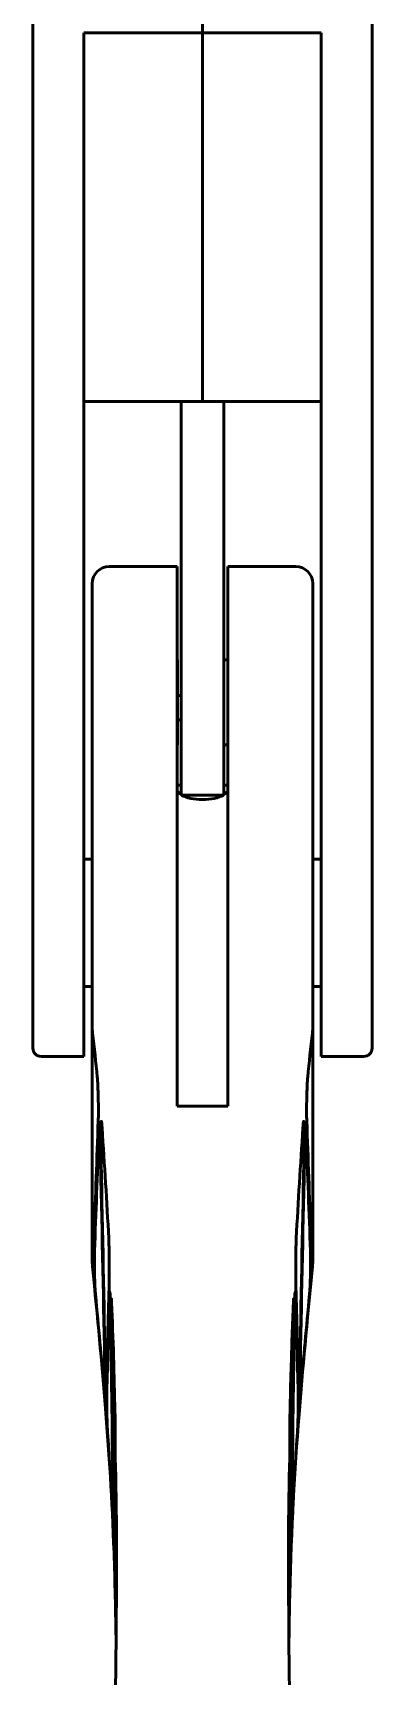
# Model space of a CAD drawing. Header units: millimetres. Extents: x 36 to 3196, y 27 to 5967.
# Drawn here: x 921.1 to 961.1, y 2099.7 to 2293.4 of the extents above; entities that cross this region are included whole.
import ezdxf

# ---------------------------------------------------------------- set-up
doc = ezdxf.new("R2010")
doc.units = ezdxf.units.MM
doc.layers.add('외형선(ISO)', color=7, linetype='Continuous', lineweight=50)

msp = doc.modelspace()

# ---------------------------------------------------------------- linework, layer by layer
at = {"layer": '외형선(ISO)'}
for p, q in [((941.1457, 2371.6931), (941.1457, 2293.4094)), ((941.1457, 2371.6931), (941.1457, 2293.4094)), ((927.1457, 2293.4094), (927.1457, 2180.6169)), ((941.1457, 2293.4094), (927.1457, 2293.4094)), ((941.1457, 2250.1587), (941.1457, 2293.4094)), ((941.1457, 2293.4094), (941.1457, 2250.1587)), ((955.1457, 2293.4094), (941.1457, 2293.4094)), ((955.1457, 2293.4094), (955.1457, 2180.6169)), ((927.1457, 2249.9418), (941.1457, 2249.9418)), ((938.6457, 2249.9418), (938.6457, 2224.455)), ((941.1457, 2249.9418), (941.1457, 2250.1587)), ((941.1457, 2249.9418), (941.1457, 2250.1587)), ((955.1457, 2249.9418), (941.1457, 2249.9418)), ((943.6457, 2249.9418), (943.6457, 2224.455)), ((938.1457, 2230.501), (930.1457, 2230.501)), ((938.1457, 2225.0189), (938.1457, 2230.501)), ((944.1457, 2225.0189), (944.1457, 2230.501)), ((952.1457, 2230.501), (944.1457, 2230.501)), ((928.1457, 2223.7042), (928.1457, 2228.501)), ((954.1457, 2223.7042), (954.1457, 2228.501)), ((928.1457, 2187.2246), (928.1457, 2223.7042)), ((938.1457, 2188.9006), (938.1457, 2225.0189)), ((938.6457, 2213.5793), (938.6457, 2224.455)), ((943.6457, 2213.5793), (943.6457, 2224.455)), ((944.1457, 2188.9006), (944.1457, 2225.0189)), ((954.1457, 2187.2246), (954.1457, 2223.7042)), ((938.1957, 2219.501), (938.1457, 2219.501)), ((938.1957, 2209.501), (938.1957, 2219.501)), ((943.6457, 2219.501), (944.1457, 2219.501)), ((938.1957, 2215.3049), (938.6457, 2215.3049)), ((938.1957, 2212.4278), (938.6457, 2212.4278)), ((938.6457, 2203.5698), (938.6457, 2213.5793)), ((943.6457, 2203.5698), (943.6457, 2213.5793)), ((938.1957, 2209.501), (938.1457, 2209.501)), ((943.6457, 2209.501), (944.1457, 2209.501)), ((938.1457, 2204.7183), (938.6457, 2204.7183)), ((943.6457, 2204.7183), (944.1457, 2204.7183)), ((943.6457, 2203.5698), (938.6457, 2203.5698)), ((928.1457, 2195.9986), (927.1457, 2195.9986)), ((954.1457, 2195.9986), (955.1457, 2195.9986)), ((938.1457, 2166.883), (938.1457, 2188.9006)), ((944.1457, 2166.883), (944.1457, 2188.9006)), ((921.1457, 2173.7486), (921.1457, 2181.1173)), ((961.1457, 2173.7486), (961.1457, 2181.1173)), ((928.1457, 2180.9986), (927.1457, 2180.9986)), ((927.1457, 2172.7486), (927.1457, 2180.6169)), ((928.1457, 2176.2486), (928.1457, 2179.4918)), ((954.1457, 2180.9986), (955.1457, 2180.9986)), ((954.1457, 2176.2486), (954.1457, 2179.4918)), ((955.1457, 2180.6169), (955.1457, 2172.7486)), ((928.1457, 2176.2486), (928.1457, 2154.4792)), ((954.1457, 2176.2486), (954.1457, 2154.4792)), ((922.1457, 2172.7486), (927.1457, 2172.7486)), ((960.1457, 2172.7486), (955.1457, 2172.7486)), ((938.1457, 2166.883), (944.1457, 2166.883)), ((938.1457, 2166.883), (938.1457, 2166.883)), ((928.1457, 2148.9796), (928.1457, 2154.4792)), ((954.1457, 2148.9796), (954.1457, 2154.4792))]:
    msp.add_line(p, q, dxfattribs=at)
for centre, radius, start, end in [((930.1457, 2228.501), 2, 90, 180), ((952.1457, 2228.501), 2, 0, 90), ((922.1457, 2173.7486), 1, 180, 270), ((960.1457, 2173.7486), 1, 270, 0)]:
    msp.add_arc(centre, radius, start, end, dxfattribs=at)
for centre, major_axis, ratio, start_param, end_param in [((941.1457, 2204.2901), (-3, 0), 0.42110452, 0, 0.58568554), ((941.1457, 2204.2901), (3, 0), 0.42110452, 3.74832862, 5.67644935), ((941.1457, 2204.2901), (3, 0), 0.42110452, 5.69749976, 6.28318531), ((963.2826, 2176.2486), (-35.1369, 0), 0.42110452, 0, 0.04747683), ((-1568.9977, 2125.5834), (2500, 0), 0.42110452, 0.04250033, 0.04747683), ((3451.2891, 2125.5834), (-2500, 0), 0.42110452, 6.23570848, 6.24068498), ((919.0088, 2176.2486), (35.1369, 0), 0.42110452, 6.23570848, 6.28318531), ((-1568.9977, 2288.1864), (0, 2968.7484), 0.84210573, 4.6664461, 4.67093486), ((929.0529, 2147.2639), (-0.1757, 20.0252), 0.03764918, 5.7329496, 5.77234814), ((953.2385, 2147.2639), (-0.1757, -20.0252), 0.03764918, 3.65242982, 3.69182836), ((3451.2891, 2288.1864), (0, 2968.7484), 0.84210573, 1.61225045, 1.61673921), ((-1568.9977, 2284.8623), (0, 2968.7484), 0.84210573, 4.66688474, 4.67142356), ((3451.2891, 2284.8623), (0, 2968.7484), 0.84210573, 1.61176175, 1.61630057), ((-1568.9977, 1988.0317), (0, 4453.0693), 0.56141053, 4.74585435, 4.75130912), ((-1568.9977, 1990.9744), (0, 4453.0693), 0.56141053, 4.74522001, 4.75072832), ((3451.2891, 1990.9744), (0, 4453.0693), 0.56141053, 1.53245699, 1.53796529), ((3451.2891, 1988.0317), (0, 4453.0693), 0.56141053, 1.53187619, 1.53733095), ((963.2826, 2154.4792), (0, 59.7262), 0.58829908, 1.57079633, 1.58326485), ((919.0088, 2154.4792), (0, 59.7262), 0.58829908, 4.69992045, 4.71238898), ((-1568.9977, 2208.3474), (-2500, 0), 0.95110388, 3.11076208, 3.1154488), ((-1568.9977, 2205.3866), (-2500, 0), 0.95110388, 3.11148106, 3.1160156), ((3451.2891, 2205.3866), (2500, 0), 0.95110388, 3.16716971, 3.17170425), ((3451.2891, 2208.3474), (2500, 0), 0.95110388, 3.16773651, 3.17242323), ((-1568.9977, 2047.9479), (0, 4010.3492), 0.62338711, 4.73093979, 4.73601205), ((3451.2891, 2047.9479), (0, 4010.3492), 0.62338711, 1.54717326, 1.55224552), ((-1568.9977, 2050.6312), (0, 4010.3492), 0.62338711, 4.72988357, 4.73481582), ((3451.2891, 2050.6312), (0, 4010.3492), 0.62338711, 1.54836948, 1.55330173), ((-1568.9977, 2142.4559), (2500, 0), 0.60769904, 6.26754342, 6.27204764), ((3451.2891, 2142.4559), (-2500, 0), 0.60769904, 0.01113767, 0.01564189), ((-1568.9977, 2139.9871), (2500, 0), 0.60769904, 6.26875937, 6.27306321), ((3451.2891, 2139.9871), (-2500, 0), 0.60769904, 0.0101221, 0.01442593), ((-1568.9977, 2094.6738), (0, 3370.193), 0.74179729, 4.7161254, 4.72075316), ((3451.2891, 2094.6738), (0, 3370.193), 0.74179729, 1.56243215, 1.56705997), ((-1568.9977, 2097.0082), (0, 3370.193), 0.74179729, 4.71566202, 4.71842471), ((3451.2891, 2097.0082), (0, 3370.193), 0.74179729, 1.5647606, 1.56752332)]:
    msp.add_ellipse(centre, major_axis=major_axis, ratio=ratio, start_param=start_param, end_param=end_param, dxfattribs=at)
for points, knots in [([(921.1457, 2181.1173), (921.1457, 2186.5976), (921.1457, 2191.981), (921.1457, 2197.2688), (921.1457, 2197.3083), (921.1457, 2197.3479), (921.1457, 2197.3874), (921.1457, 2202.6342), (921.1457, 2207.7868), (921.1457, 2212.8451), (921.1457, 2212.9214), (921.1457, 2212.9976), (921.1457, 2213.0738), (921.1457, 2218.0913), (921.1457, 2223.0159), (921.1457, 2227.8494), (921.1457, 2227.9596), (921.1457, 2228.0697), (921.1457, 2228.1797), (921.1457, 2230.521), (921.1457, 2232.841), (921.1457, 2235.1393), (921.1457, 2235.2654), (921.1457, 2235.3913), (921.1457, 2235.5172), (921.1457, 2237.7952), (921.1457, 2240.0521), (921.1457, 2242.2888), (921.1457, 2242.4301), (921.1457, 2242.5712), (921.1457, 2242.7123), (921.1457, 2243.75), (921.1457, 2244.7832), (921.1457, 2245.8106), (921.1457, 2245.959), (921.1457, 2246.1074), (921.1457, 2246.2556), (921.1457, 2247.2725), (921.1457, 2248.2836), (921.1457, 2249.2888), (921.1457, 2249.4438), (921.1457, 2249.5988), (921.1457, 2249.7536), (921.1457, 2251.8979), (921.1457, 2254.0153), (921.1457, 2256.106), (921.1457, 2256.2738), (921.1457, 2256.4413), (921.1457, 2256.6087), (921.1457, 2258.6784), (921.1457, 2260.7221), (921.1457, 2262.7404), (921.1457, 2262.92), (921.1457, 2263.0993), (921.1457, 2263.2784), (921.1457, 2265.276), (921.1457, 2267.2488), (921.1457, 2269.1976), (921.1457, 2269.3883), (921.1457, 2269.5787), (921.1457, 2269.7689), (921.1457, 2271.6973), (921.1457, 2273.6022), (921.1457, 2275.4851), (921.1457, 2275.6863), (921.1457, 2275.8873), (921.1457, 2276.088), (921.1457, 2277.9508), (921.1457, 2279.7921), (921.1457, 2281.6141), (921.1457, 2281.8255), (921.1457, 2282.0367), (921.1457, 2282.2475), (921.1457, 2284.05), (921.1457, 2285.8337), (921.1457, 2287.5988), (921.1457, 2287.8201), (921.1457, 2288.0411), (921.1457, 2288.2618), (921.1457, 2290.0076), (921.1457, 2291.7352), (921.1457, 2293.4438), (921.1457, 2293.6741), (921.1457, 2293.9041), (921.1457, 2294.1338), (921.1457, 2297.7417), (921.1457, 2301.2637), (921.1457, 2304.6932), (921.1457, 2304.9389), (921.1457, 2305.184), (921.1457, 2305.4287), (921.1457, 2307.0009), (921.1457, 2308.5534), (921.1457, 2310.0868), (921.1457, 2310.3387), (921.1457, 2310.5901), (921.1457, 2310.8409), (921.1457, 2312.3548), (921.1457, 2313.85), (921.1457, 2315.3289), (921.1457, 2315.5868), (921.1457, 2315.8443), (921.1457, 2316.1012), (921.1457, 2317.5617), (921.1457, 2319.0064), (921.1457, 2320.4382), (921.1457, 2320.7028), (921.1457, 2320.9668), (921.1457, 2321.2305), (921.1457, 2322.6449), (921.1457, 2324.047), (921.1457, 2325.4394), (921.1457, 2325.7112), (921.1457, 2325.9827), (921.1457, 2326.2538), (921.1457, 2327.0836), (921.1457, 2327.9098), (921.1457, 2328.7322), (921.1457, 2329.2737), (921.1457, 2329.8136), (921.1457, 2330.3515), (921.1457, 2330.6305), (921.1457, 2330.909), (921.1457, 2331.187), (921.1457, 2331.7166), (921.1457, 2332.2442), (921.1457, 2332.769), (921.1457, 2333.0503), (921.1457, 2333.3308), (921.1457, 2333.6104), (921.1457, 2334.126), (921.1457, 2334.6384), (921.1457, 2335.1471), (921.1457, 2335.4288), (921.1457, 2335.7094), (921.1457, 2335.9889), (921.1457, 2337.2661), (921.1457, 2338.5196), (921.1457, 2339.7541), (921.1457, 2340.0355), (921.1457, 2340.3159), (921.1457, 2340.5953), (921.1457, 2341.81), (921.1457, 2343.0066), (921.1457, 2344.1932), (921.1457, 2344.4771), (921.1457, 2344.7604), (921.1457, 2345.0431), (921.1457, 2346.2139), (921.1457, 2347.3756), (921.1457, 2348.5288), (921.1457, 2348.8181), (921.1457, 2349.1067), (921.1457, 2349.3949), (921.1457, 2350.5332), (921.1457, 2351.6632), (921.1457, 2352.7827), (921.1457, 2353.0765), (921.1457, 2353.3697), (921.1457, 2353.662), (921.1457, 2354.7654), (921.1457, 2355.8579), (921.1457, 2356.9376), (921.1457, 2357.2339), (921.1457, 2357.5292), (921.1457, 2357.8236), (921.1457, 2358.8859), (921.1457, 2359.9352), (921.1457, 2360.9699), (921.1457, 2361.2665), (921.1457, 2361.5618), (921.1457, 2361.8559), (921.1457, 2363.1761), (921.1457, 2364.471), (921.1457, 2365.7376), (921.1457, 2366.7032), (921.1457, 2367.6522), (921.1457, 2368.5829)], [0, 0, 0, 0, 0.018880527, 0.018880527, 0.018880527, 0.019021777, 0.019021777, 0.019021777, 0.037761055, 0.037761055, 0.037761055, 0.038043557, 0.038043557, 0.038043557, 0.056641582, 0.056641582, 0.056641582, 0.057065323, 0.057065323, 0.057065323, 0.066081846, 0.066081846, 0.066081846, 0.066576256, 0.066576256, 0.066576256, 0.075522109, 0.075522109, 0.075522109, 0.076086975, 0.076086975, 0.076086975, 0.080242241, 0.080242241, 0.080242241, 0.08084261, 0.08084261, 0.08084261, 0.084962373, 0.084962373, 0.084962373, 0.085597973, 0.085597973, 0.085597973, 0.094402637, 0.094402637, 0.094402637, 0.095108898, 0.095108898, 0.095108898, 0.1038429, 0.1038429, 0.1038429, 0.104619774, 0.104619774, 0.104619774, 0.113283164, 0.113283164, 0.113283164, 0.114130668, 0.114130668, 0.114130668, 0.122723428, 0.122723428, 0.122723428, 0.123641555, 0.123641555, 0.123641555, 0.132163691, 0.132163691, 0.132163691, 0.133152442, 0.133152442, 0.133152442, 0.141603955, 0.141603955, 0.141603955, 0.142663333, 0.142663333, 0.142663333, 0.151044219, 0.151044219, 0.151044219, 0.152174221, 0.152174221, 0.152174221, 0.169924746, 0.169924746, 0.169924746, 0.171195995, 0.171195995, 0.171195995, 0.17936501, 0.17936501, 0.17936501, 0.180706896, 0.180706896, 0.180706896, 0.188805273, 0.188805273, 0.188805273, 0.190217771, 0.190217771, 0.190217771, 0.198245537, 0.198245537, 0.198245537, 0.199728675, 0.199728675, 0.199728675, 0.207685801, 0.207685801, 0.207685801, 0.209239533, 0.209239533, 0.209239533, 0.213994937, 0.213994937, 0.213994937, 0.217126064, 0.217126064, 0.217126064, 0.218750471, 0.218750471, 0.218750471, 0.221846196, 0.221846196, 0.221846196, 0.223505945, 0.223505945, 0.223505945, 0.226566328, 0.226566328, 0.226566328, 0.228261117, 0.228261117, 0.228261117, 0.236006592, 0.236006592, 0.236006592, 0.237772259, 0.237772259, 0.237772259, 0.245446855, 0.245446855, 0.245446855, 0.247283097, 0.247283097, 0.247283097, 0.254887119, 0.254887119, 0.254887119, 0.256793996, 0.256793996, 0.256793996, 0.264327383, 0.264327383, 0.264327383, 0.266304876, 0.266304876, 0.266304876, 0.273767646, 0.273767646, 0.273767646, 0.275815764, 0.275815764, 0.275815764, 0.28320791, 0.28320791, 0.28320791, 0.285326711, 0.285326711, 0.285326711, 0.294838196, 0.294838196, 0.294838196, 0.302088437, 0.302088437, 0.302088437, 0.302088437]), ([(961.1457, 2368.5829), (961.1457, 2367.6522), (961.1457, 2366.7032), (961.1457, 2365.7376), (961.1457, 2364.471), (961.1457, 2363.1761), (961.1457, 2361.8559), (961.1457, 2361.5618), (961.1457, 2361.2665), (961.1457, 2360.9699), (961.1457, 2359.9352), (961.1457, 2358.8859), (961.1457, 2357.8236), (961.1457, 2357.5292), (961.1457, 2357.2339), (961.1457, 2356.9376), (961.1457, 2355.8579), (961.1457, 2354.7654), (961.1457, 2353.662), (961.1457, 2353.3697), (961.1457, 2353.0765), (961.1457, 2352.7827), (961.1457, 2351.6632), (961.1457, 2350.5332), (961.1457, 2349.3949), (961.1457, 2349.1067), (961.1457, 2348.8181), (961.1457, 2348.5288), (961.1457, 2347.3756), (961.1457, 2346.2139), (961.1457, 2345.0431), (961.1457, 2344.7604), (961.1457, 2344.4771), (961.1457, 2344.1932), (961.1457, 2343.0066), (961.1457, 2341.81), (961.1457, 2340.5953), (961.1457, 2340.3159), (961.1457, 2340.0355), (961.1457, 2339.7541), (961.1457, 2338.5196), (961.1457, 2337.2661), (961.1457, 2335.9889), (961.1457, 2335.7094), (961.1457, 2335.4288), (961.1457, 2335.1471), (961.1457, 2334.6384), (961.1457, 2334.126), (961.1457, 2333.6104), (961.1457, 2333.3308), (961.1457, 2333.0503), (961.1457, 2332.769), (961.1457, 2332.2442), (961.1457, 2331.7166), (961.1457, 2331.187), (961.1457, 2330.909), (961.1457, 2330.6305), (961.1457, 2330.3515), (961.1457, 2329.8136), (961.1457, 2329.2737), (961.1457, 2328.7322), (961.1457, 2327.9098), (961.1457, 2327.0836), (961.1457, 2326.2538), (961.1457, 2325.9827), (961.1457, 2325.7112), (961.1457, 2325.4394), (961.1457, 2324.047), (961.1457, 2322.6449), (961.1457, 2321.2305), (961.1457, 2320.9668), (961.1457, 2320.7028), (961.1457, 2320.4382), (961.1457, 2319.0064), (961.1457, 2317.5617), (961.1457, 2316.1012), (961.1457, 2315.8443), (961.1457, 2315.5868), (961.1457, 2315.3289), (961.1457, 2313.85), (961.1457, 2312.3548), (961.1457, 2310.8409), (961.1457, 2310.5901), (961.1457, 2310.3387), (961.1457, 2310.0868), (961.1457, 2308.5534), (961.1457, 2307.0009), (961.1457, 2305.4287), (961.1457, 2305.184), (961.1457, 2304.9389), (961.1457, 2304.6932), (961.1457, 2301.2637), (961.1457, 2297.7417), (961.1457, 2294.1338), (961.1457, 2293.9041), (961.1457, 2293.6741), (961.1457, 2293.4438), (961.1457, 2291.7352), (961.1457, 2290.0076), (961.1457, 2288.2618), (961.1457, 2288.0411), (961.1457, 2287.8201), (961.1457, 2287.5988), (961.1457, 2285.8337), (961.1457, 2284.05), (961.1457, 2282.2475), (961.1457, 2282.0367), (961.1457, 2281.8255), (961.1457, 2281.6141), (961.1457, 2279.7921), (961.1457, 2277.9508), (961.1457, 2276.088), (961.1457, 2275.8873), (961.1457, 2275.6863), (961.1457, 2275.4851), (961.1457, 2273.6022), (961.1457, 2271.6973), (961.1457, 2269.7689), (961.1457, 2269.5787), (961.1457, 2269.3883), (961.1457, 2269.1976), (961.1457, 2267.2488), (961.1457, 2265.276), (961.1457, 2263.2784), (961.1457, 2263.0993), (961.1457, 2262.92), (961.1457, 2262.7404), (961.1457, 2260.7221), (961.1457, 2258.6784), (961.1457, 2256.6087), (961.1457, 2256.4413), (961.1457, 2256.2738), (961.1457, 2256.106), (961.1457, 2254.0153), (961.1457, 2251.8979), (961.1457, 2249.7536), (961.1457, 2249.5988), (961.1457, 2249.4438), (961.1457, 2249.2888), (961.1457, 2248.2836), (961.1457, 2247.2725), (961.1457, 2246.2556), (961.1457, 2246.1074), (961.1457, 2245.959), (961.1457, 2245.8106), (961.1457, 2244.7832), (961.1457, 2243.75), (961.1457, 2242.7123), (961.1457, 2242.5712), (961.1457, 2242.4301), (961.1457, 2242.2888), (961.1457, 2240.0521), (961.1457, 2237.7952), (961.1457, 2235.5172), (961.1457, 2235.3913), (961.1457, 2235.2654), (961.1457, 2235.1393), (961.1457, 2232.841), (961.1457, 2230.521), (961.1457, 2228.1797), (961.1457, 2228.0697), (961.1457, 2227.9596), (961.1457, 2227.8494), (961.1457, 2223.0159), (961.1457, 2218.0913), (961.1457, 2213.0738), (961.1457, 2212.9976), (961.1457, 2212.9214), (961.1457, 2212.8451), (961.1457, 2207.7868), (961.1457, 2202.6342), (961.1457, 2197.3874), (961.1457, 2197.3479), (961.1457, 2197.3083), (961.1457, 2197.2688), (961.1457, 2191.981), (961.1457, 2186.5976), (961.1457, 2181.1173)], [0, 0, 0, 0, 0.007244074, 0.007244074, 0.007244074, 0.01674747, 0.01674747, 0.01674747, 0.018864469, 0.018864469, 0.018864469, 0.026250327, 0.026250327, 0.026250327, 0.028296703, 0.028296703, 0.028296703, 0.035753126, 0.035753126, 0.035753126, 0.037728938, 0.037728938, 0.037728938, 0.045255917, 0.045255917, 0.045255917, 0.047161172, 0.047161172, 0.047161172, 0.054758727, 0.054758727, 0.054758727, 0.056593407, 0.056593407, 0.056593407, 0.064261475, 0.064261475, 0.064261475, 0.066025641, 0.066025641, 0.066025641, 0.073764528, 0.073764528, 0.073764528, 0.075457876, 0.075457876, 0.075457876, 0.078515655, 0.078515655, 0.078515655, 0.080173993, 0.080173993, 0.080173993, 0.083267084, 0.083267084, 0.083267084, 0.08489011, 0.08489011, 0.08489011, 0.088018574, 0.088018574, 0.088018574, 0.092769934, 0.092769934, 0.092769934, 0.094322344, 0.094322344, 0.094322344, 0.102272702, 0.102272702, 0.102272702, 0.103754579, 0.103754579, 0.103754579, 0.111775517, 0.111775517, 0.111775517, 0.113186813, 0.113186813, 0.113186813, 0.121278303, 0.121278303, 0.121278303, 0.122619048, 0.122619048, 0.122619048, 0.130781115, 0.130781115, 0.130781115, 0.132051282, 0.132051282, 0.132051282, 0.149786709, 0.149786709, 0.149786709, 0.150915751, 0.150915751, 0.150915751, 0.159289508, 0.159289508, 0.159289508, 0.160347986, 0.160347986, 0.160347986, 0.168792311, 0.168792311, 0.168792311, 0.16978022, 0.16978022, 0.16978022, 0.178295108, 0.178295108, 0.178295108, 0.179212454, 0.179212454, 0.179212454, 0.187797905, 0.187797905, 0.187797905, 0.188644689, 0.188644689, 0.188644689, 0.197300711, 0.197300711, 0.197300711, 0.198076923, 0.198076923, 0.198076923, 0.206803497, 0.206803497, 0.206803497, 0.207509158, 0.207509158, 0.207509158, 0.216306332, 0.216306332, 0.216306332, 0.216941392, 0.216941392, 0.216941392, 0.221057651, 0.221057651, 0.221057651, 0.221657509, 0.221657509, 0.221657509, 0.225809241, 0.225809241, 0.225809241, 0.226373627, 0.226373627, 0.226373627, 0.235311871, 0.235311871, 0.235311871, 0.235805861, 0.235805861, 0.235805861, 0.244814715, 0.244814715, 0.244814715, 0.245238096, 0.245238096, 0.245238096, 0.263820302, 0.263820302, 0.263820302, 0.264102564, 0.264102564, 0.264102564, 0.282825903, 0.282825903, 0.282825903, 0.282967033, 0.282967033, 0.282967033, 0.301831502, 0.301831502, 0.301831502, 0.301831502]), ([(928.1457, 2179.4918), (928.1457, 2180.132), (928.1457, 2180.7749), (928.1457, 2181.4192), (928.1457, 2182.0634), (928.1457, 2182.709), (928.1457, 2183.3543), (928.1457, 2184.6449), (928.1457, 2185.9345), (928.1457, 2187.2246)], [0, 0, 0, 0, 0.0035460405, 0.0035460405, 0.0035460405, 0.0070920811, 0.0070920811, 0.0070920811, 0.0141841622, 0.0141841622, 0.0141841622, 0.0141841622]), ([(954.1457, 2187.2246), (954.1457, 2185.9345), (954.1457, 2184.6449), (954.1457, 2183.3543), (954.1457, 2182.709), (954.1457, 2182.0634), (954.1457, 2181.4192), (954.1457, 2180.7749), (954.1457, 2180.132), (954.1457, 2179.4918)], [0, 0, 0, 0, 0.0070920839, 0.0070920839, 0.0070920839, 0.010638124, 0.010638124, 0.010638124, 0.0141841677, 0.0141841677, 0.0141841677, 0.0141841677]), ([(928.7448, 2170.3127), (928.7609, 2170.154), (928.7778, 2169.9165), (928.8089, 2169.3275), (928.8231, 2168.9759), (928.8453, 2168.2683), (928.8548, 2167.8652), (928.8675, 2167.0661), (928.8706, 2166.67), (928.8706, 2166.3283), (928.8706, 2165.9866), (928.8675, 2165.6538), (928.8592, 2165.3013), (928.857, 2165.2249), (928.8546, 2165.1547)], [-0.452223449, -0.452223449, -0.452223449, -0.452223449, -0.339112172, -0.339112172, -0.226000895, -0.226000895, -0.113000448, -0.113000448, 0, 0, 0, 0.113026418, 0.113026418, 0.147169862, 0.147169862, 0.147169862, 0.147169862]), ([(953.5466, 2170.3127), (953.5306, 2170.154), (953.5136, 2169.9165), (953.4825, 2169.3275), (953.4684, 2168.9759), (953.4462, 2168.2683), (953.4366, 2167.8652), (953.4239, 2167.0661), (953.4208, 2166.67), (953.4208, 2166.3283), (953.4208, 2165.9866), (953.4239, 2165.6538), (953.4322, 2165.3013), (953.4344, 2165.2249), (953.4368, 2165.1547)], [1.356690084, 1.356690084, 1.356690084, 1.356690084, 1.469801361, 1.469801361, 1.582912638, 1.582912638, 1.695913086, 1.695913086, 1.808913534, 1.808913534, 1.808913534, 1.921939952, 1.921939952, 1.956083396, 1.956083396, 1.956083396, 1.956083396]), ([(928.9049, 2163.2803), (928.9105, 2163.4423), (928.9175, 2163.5703), (928.9359, 2163.7901), (928.9496, 2163.8575), (928.9795, 2163.824), (928.9956, 2163.7231), (929.0257, 2163.4058), (929.0417, 2163.1683), (929.0709, 2162.5792), (929.0841, 2162.2277), (929.0998, 2161.6936), (929.1048, 2161.5008), (929.1091, 2161.302)], [1.051576258, 1.051576258, 1.051576258, 1.051576258, 1.13041163, 1.13041163, 1.243514587, 1.243514587, 1.356617545, 1.356617545, 1.469716289, 1.469716289, 1.582815034, 1.582815034, 1.64037096, 1.64037096, 1.64037096, 1.64037096]), ([(929.1652, 2161.6603), (929.1611, 2161.8517), (929.1575, 2162.0486), (929.1487, 2162.6443), (929.1458, 2163.0405), (929.1458, 2163.7238), (929.1487, 2164.0565), (929.1605, 2164.598), (929.1693, 2164.8067), (929.1897, 2165.0656), (929.2025, 2165.133), (929.2305, 2165.0995), (929.2456, 2164.9985), (929.2625, 2164.8082), (929.2653, 2164.7735), (929.2682, 2164.7358)], [0.735915966, 0.735915966, 0.735915966, 0.735915966, 0.791340132, 0.791340132, 0.90436351, 0.90436351, 1.017365596, 1.017365596, 1.130367683, 1.130367683, 1.243458639, 1.243458639, 1.356549595, 1.356549595, 1.379148058, 1.379148058, 1.379148058, 1.379148058]), ([(953.1262, 2161.6603), (953.1304, 2161.8518), (953.134, 2162.0488), (953.1427, 2162.6444), (953.1456, 2163.0405), (953.1456, 2163.3822), (953.1456, 2163.7239), (953.1427, 2164.0567), (953.1309, 2164.5981), (953.1221, 2164.8068), (953.1017, 2165.0657), (953.0889, 2165.133), (953.0609, 2165.0994), (953.0458, 2164.9985), (953.0289, 2164.8082), (953.0261, 2164.7735), (953.0232, 2164.7358)], [-0.168445909, -0.168445909, -0.168445909, -0.168445909, -0.113002087, -0.113002087, 0, 0, 0, 0.113023378, 0.113023378, 0.226046755, 0.226046755, 0.339116421, 0.339116421, 0.452186086, 0.452186086, 0.474784456, 0.474784456, 0.474784456, 0.474784456]), ([(953.3865, 2163.2803), (953.3809, 2163.4423), (953.374, 2163.5703), (953.3555, 2163.7901), (953.3418, 2163.8575), (953.312, 2163.824), (953.2958, 2163.7231), (953.2657, 2163.4058), (953.2498, 2163.1683), (953.2206, 2162.5792), (953.2073, 2162.2277), (953.1916, 2161.6936), (953.1867, 2161.5008), (953.1823, 2161.302)], [-0.757240958, -0.757240958, -0.757240958, -0.757240958, -0.678405586, -0.678405586, -0.565302629, -0.565302629, -0.452199671, -0.452199671, -0.339100927, -0.339100927, -0.226002182, -0.226002182, -0.168446256, -0.168446256, -0.168446256, -0.168446256]), ([(928.1853, 2152.3042), (928.169, 2152.5862), (928.1594, 2152.916), (928.1515, 2153.402), (928.1497, 2153.5657), (928.1484, 2153.7345)], [0.574095163, 0.574095163, 0.574095163, 0.574095163, 0.680048249, 0.680048249, 0.72937644, 0.72937644, 0.72937644, 0.72937644]), ([(928.3644, 2151.8415), (928.3581, 2151.6794), (928.3503, 2151.5513), (928.3294, 2151.3315), (928.3138, 2151.2642), (928.2794, 2151.2978), (928.2606, 2151.3988), (928.2251, 2151.7159), (928.2062, 2151.9534), (928.1875, 2152.2664), (928.1864, 2152.2852), (928.1853, 2152.3042)], [-1.661922033, -1.661922033, -1.661922033, -1.661922033, -1.583033325, -1.583033325, -1.469930193, -1.469930193, -1.356827061, -1.356827061, -1.243720639, -1.243720639, -1.236586423, -1.236586423, -1.236586423, -1.236586423]), ([(953.9271, 2151.8415), (953.9333, 2151.6794), (953.9411, 2151.5513), (953.962, 2151.3315), (953.9777, 2151.2642), (954.0121, 2151.2978), (954.0309, 2151.3988), (954.0663, 2151.7159), (954.0853, 2151.9534), (954.1039, 2152.2664), (954.105, 2152.2852), (954.1061, 2152.3042)], [0.147173441, 0.147173441, 0.147173441, 0.147173441, 0.226062149, 0.226062149, 0.33916528, 0.33916528, 0.452268412, 0.452268412, 0.565374835, 0.565374835, 0.572509051, 0.572509051, 0.572509051, 0.572509051]), ([(954.1061, 2152.3042), (954.1224, 2152.5862), (954.132, 2152.9159), (954.1399, 2153.402), (954.1417, 2153.5657), (954.143, 2153.7345)], [-1.238042957, -1.238042957, -1.238042957, -1.238042957, -1.132097564, -1.132097564, -1.082761711, -1.082761711, -1.082761711, -1.082761711]), ([(930.0908, 2151.3004), (930.098, 2151.1585), (930.1054, 2150.9803), (930.1221, 2150.4809), (930.131, 2150.1294), (930.145, 2149.4218), (930.151, 2149.0187), (930.159, 2148.2194), (930.161, 2147.8233), (930.161, 2147.4816), (930.161, 2147.14), (930.159, 2146.8072), (930.1531, 2146.4065), (930.1508, 2146.2902), (930.148, 2146.1906)], [1.39071607, 1.39071607, 1.39071607, 1.39071607, 1.469373721, 1.469373721, 1.582422144, 1.582422144, 1.69542584, 1.69542584, 1.808429535, 1.808429535, 1.808429535, 1.921443647, 1.921443647, 1.975701882, 1.975701882, 1.975701882, 1.975701882]), ([(952.2007, 2151.3004), (952.1934, 2151.1585), (952.1861, 2150.9803), (952.1693, 2150.481), (952.1604, 2150.1295), (952.1464, 2149.422), (952.1404, 2149.0188), (952.1324, 2148.2195), (952.1305, 2147.8233), (952.1305, 2147.14), (952.1324, 2146.8073), (952.1383, 2146.4065), (952.1407, 2146.2902), (952.1434, 2146.1906)], [-1.321928339, -1.321928339, -1.321928339, -1.321928339, -1.243280998, -1.243280998, -1.130242991, -1.130242991, -1.017228879, -1.017228879, -0.904214767, -0.904214767, -0.791211072, -0.791211072, -0.736943223, -0.736943223, -0.736943223, -0.736943223]), ([(928.5248, 2144.7339), (928.5102, 2144.8881), (928.495, 2145.099), (928.4642, 2145.6453), (928.4489, 2145.9968), (928.4248, 2146.7043), (928.4143, 2147.1074), (928.4003, 2147.9068), (928.3969, 2148.303), (928.3969, 2148.9864), (928.4003, 2149.319), (928.4094, 2149.6716), (928.4118, 2149.7481), (928.4145, 2149.8183)], [0.468612223, 0.468612223, 0.468612223, 0.468612223, 0.565338465, 0.565338465, 0.678434435, 0.678434435, 0.791464874, 0.791464874, 0.904495313, 0.904495313, 1.017495714, 1.017495714, 1.051666101, 1.051666101, 1.051666101, 1.051666101]), ([(953.7667, 2144.7339), (953.7812, 2144.8882), (953.7965, 2145.0991), (953.8273, 2145.6456), (953.8425, 2145.9972), (953.8667, 2146.7048), (953.8772, 2147.1078), (953.8911, 2147.907), (953.8946, 2148.3031), (953.8946, 2148.6447), (953.8946, 2148.9864), (953.8911, 2149.3192), (953.882, 2149.6717), (953.8796, 2149.7481), (953.8769, 2149.8183)], [-0.43588301, -0.43588301, -0.43588301, -0.43588301, -0.339126808, -0.339126808, -0.226000801, -0.226000801, -0.113000401, -0.113000401, 0, 0, 0, 0.113030439, 0.113030439, 0.147173101, 0.147173101, 0.147173101, 0.147173101]), ([(930.9578, 2103.4654), (930.9119, 2107.3715), (930.8299, 2110.9307), (930.4914, 2120.5196), (930.1447, 2125.9747), (929.2695, 2136.6663), (928.7743, 2141.8387), (928.1919, 2147.9956)], [1.5056731, 1.5056731, 1.5056731, 1.5056731, 3.82711871, 3.82711871, 8.18950714, 8.18950714, 11.88461696, 11.88461696, 11.88461696, 11.88461696]), ([(954.0995, 2147.9956), (953.4691, 2141.3302), (952.941, 2135.8194), (951.9834, 2123.7556), (951.6211, 2117.2749), (951.3917, 2107.4667), (951.3578, 2105.5113), (951.3336, 2103.4602)], [0, 0, 0, 0, 4.00031532, 4.00031532, 9.16152194, 9.16152194, 10.38063237, 10.38063237, 10.38063237, 10.38063237]), ([(928.5248, 2144.7339), (928.7115, 2142.7594), (928.8879, 2140.883), (929.2196, 2137.2666), (929.3749, 2135.5269), (929.5196, 2133.8261)], [-2.52089702, -2.52089702, -2.52089702, -2.52089702, -1.26029521, -1.26029521, 0, 0, 0, 0]), ([(930.1847, 2144.5771), (930.1876, 2144.6848), (930.1909, 2144.7728), (930.2012, 2144.9696), (930.2097, 2145.0369), (930.2282, 2145.0034), (930.2382, 2144.9025), (930.2567, 2144.5852), (930.2665, 2144.3477), (930.2843, 2143.7587), (930.2924, 2143.4072), (930.3008, 2142.9326), (930.3029, 2142.806), (930.3048, 2142.6758)], [1.071456034, 1.071456034, 1.071456034, 1.071456034, 1.130193431, 1.130193431, 1.243236672, 1.243236672, 1.356279913, 1.356279913, 1.469320564, 1.469320564, 1.582361215, 1.582361215, 1.620968451, 1.620968451, 1.620968451, 1.620968451]), ([(952.1068, 2144.5771), (952.1039, 2144.6848), (952.1006, 2144.7728), (952.0903, 2144.9696), (952.0817, 2145.0369), (952.0632, 2145.0034), (952.0533, 2144.9025), (952.0348, 2144.5852), (952.025, 2144.3477), (952.0071, 2143.7587), (951.9991, 2143.4072), (951.9906, 2142.9326), (951.9885, 2142.806), (951.9866, 2142.6758)], [-1.641098097, -1.641098097, -1.641098097, -1.641098097, -1.5823607, -1.5823607, -1.469317459, -1.469317459, -1.356274218, -1.356274218, -1.243233567, -1.243233567, -1.130192916, -1.130192916, -1.09158568, -1.09158568, -1.09158568, -1.09158568]), ([(952.7719, 2133.8261), (952.9165, 2135.5269), (953.0718, 2137.2666), (953.4035, 2140.883), (953.5799, 2142.7594), (953.7667, 2144.7339)], [0, 0, 0, 0, 1.26029521, 1.26029521, 2.52089702, 2.52089702, 2.52089702, 2.52089702]), ([(930.3737, 2140.5631), (930.3702, 2140.8141), (930.3671, 2141.0789), (930.3614, 2141.7417), (930.3597, 2142.1378), (930.3597, 2142.8211), (930.3614, 2143.1539), (930.3683, 2143.6953), (930.3735, 2143.9041), (930.3854, 2144.1629), (930.3929, 2144.2303), (930.4091, 2144.1967), (930.4178, 2144.0958), (930.4286, 2143.8851), (930.4313, 2143.8249), (930.434, 2143.7569)], [0.71675211, 0.71675211, 0.71675211, 0.71675211, 0.791147648, 0.791147648, 0.904152415, 0.904152415, 1.017164383, 1.017164383, 1.13017635, 1.13017635, 1.24320373, 1.24320373, 1.35623111, 1.35623111, 1.393315933, 1.393315933, 1.393315933, 1.393315933]), ([(930.8268, 2130.7747), (930.7801, 2132.9928), (930.7241, 2135.1794), (930.5932, 2139.5017), (930.5183, 2141.6384), (930.434, 2143.7569)], [-2.39099079, -2.39099079, -2.39099079, -2.39099079, -1.19548997, -1.19548997, 0, 0, 0, 0]), ([(951.8574, 2143.7569), (951.7545, 2141.1696), (951.6656, 2138.5561), (951.5908, 2135.903), (951.543, 2134.2109), (951.501, 2132.5026), (951.4647, 2130.7747)], [0, 0, 0, 0, 0.014599293, 0.014599293, 0.014599293, 0.023910945, 0.023910945, 0.023910945, 0.023910945]), ([(951.9178, 2140.5631), (951.9213, 2140.814), (951.9243, 2141.0789), (951.93, 2141.7416), (951.9317, 2142.1378), (951.9317, 2142.4794), (951.9317, 2142.8211), (951.93, 2143.1538), (951.9231, 2143.6953), (951.9179, 2143.904), (951.906, 2144.1629), (951.8985, 2144.2303), (951.8823, 2144.1967), (951.8736, 2144.0958), (951.8628, 2143.8851), (951.8601, 2143.8249), (951.8574, 2143.7569)], [-0.187400786, -0.187400786, -0.187400786, -0.187400786, -0.113011968, -0.113011968, 0, 0, 0, 0.113004767, 0.113004767, 0.226009534, 0.226009534, 0.339044114, 0.339044114, 0.452078695, 0.452078695, 0.489163592, 0.489163592, 0.489163592, 0.489163592]), ([(929.6026, 2137.0275), (929.6062, 2136.836), (929.6093, 2136.639), (929.6169, 2136.0433), (929.6194, 2135.6472), (929.6194, 2135.3056), (929.6194, 2134.9639), (929.6169, 2134.6311), (929.6067, 2134.0897), (929.5989, 2133.8809), (929.581, 2133.6221), (929.5696, 2133.5548), (929.5451, 2133.5876), (929.532, 2133.6797), (929.5196, 2133.8261)], [1.640191645, 1.640191645, 1.640191645, 1.640191645, 1.695631233, 1.695631233, 1.808633554, 1.808633554, 1.808633554, 1.921652834, 1.921652834, 2.034672113, 2.034672113, 2.14773003, 2.14773003, 2.25552936, 2.25552936, 2.25552936, 2.25552936]), ([(929.8143, 2135.0513), (929.8108, 2134.9436), (929.8068, 2134.8556), (929.7942, 2134.6588), (929.7837, 2134.5915), (929.7605, 2134.625), (929.7478, 2134.7259), (929.7238, 2135.0432), (929.711, 2135.2807), (929.6871, 2135.8697), (929.6761, 2136.2212), (929.663, 2136.7553), (929.6588, 2136.9481), (929.6551, 2137.147)], [0.16727443, 0.16727443, 0.16727443, 0.16727443, 0.226005704, 0.226005704, 0.339070331, 0.339070331, 0.452134957, 0.452134957, 0.56520294, 0.56520294, 0.678270922, 0.678270922, 0.735835721, 0.735835721, 0.735835721, 0.735835721]), ([(952.4772, 2135.0513), (952.4806, 2134.9435), (952.4847, 2134.8555), (952.4972, 2134.6588), (952.5077, 2134.5914), (952.5309, 2134.625), (952.5436, 2134.7259), (952.5676, 2135.0432), (952.5805, 2135.2806), (952.6044, 2135.8695), (952.6153, 2136.221), (952.6285, 2136.7551), (952.6327, 2136.948), (952.6363, 2137.147)], [-0.737001755, -0.737001755, -0.737001755, -0.737001755, -0.678242746, -0.678242746, -0.565192542, -0.565192542, -0.452142338, -0.452142338, -0.339089909, -0.339089909, -0.226037479, -0.226037479, -0.168442767, -0.168442767, -0.168442767, -0.168442767]), ([(952.6889, 2137.0275), (952.6853, 2136.836), (952.6822, 2136.639), (952.6746, 2136.0433), (952.6721, 2135.6472), (952.6721, 2134.9639), (952.6746, 2134.6311), (952.6848, 2134.0897), (952.6925, 2133.8809), (952.7104, 2133.6221), (952.7218, 2133.5548), (952.7464, 2133.5876), (952.7594, 2133.6797), (952.7719, 2133.8261)], [-1.072758687, -1.072758687, -1.072758687, -1.072758687, -1.0173191, -1.0173191, -0.904316778, -0.904316778, -0.791297499, -0.791297499, -0.678278219, -0.678278219, -0.565220302, -0.565220302, -0.457420973, -0.457420973, -0.457420973, -0.457420973]), ([(929.9458, 2128.4865), (929.9449, 2128.4986), (929.9441, 2128.5111), (929.9322, 2128.6825), (929.9204, 2128.92), (929.8985, 2129.5089), (929.8885, 2129.8604), (929.8725, 2130.5679), (929.8656, 2130.9711), (929.8563, 2131.7704), (929.854, 2132.1666), (929.854, 2132.8499), (929.8563, 2133.1826), (929.8632, 2133.5834), (929.8659, 2133.6997), (929.869, 2133.7993)], [0.442984182, 0.442984182, 0.442984182, 0.442984182, 0.45211651, 0.45211651, 0.565161426, 0.565161426, 0.678206342, 0.678206342, 0.791223055, 0.791223055, 0.904239769, 0.904239769, 1.017243432, 1.017243432, 1.071513839, 1.071513839, 1.071513839, 1.071513839]), ([(952.3456, 2128.4865), (952.3465, 2128.4986), (952.3474, 2128.5111), (952.3592, 2128.6825), (952.371, 2128.92), (952.3929, 2129.5089), (952.403, 2129.8604), (952.4189, 2130.5679), (952.4259, 2130.9711), (952.4351, 2131.7704), (952.4374, 2132.1666), (952.4374, 2132.5083), (952.4374, 2132.8499), (952.4351, 2133.1826), (952.4283, 2133.5834), (952.4255, 2133.6997), (952.4224, 2133.7993)], [-0.461255587, -0.461255587, -0.461255587, -0.461255587, -0.452123258, -0.452123258, -0.339078343, -0.339078343, -0.226033427, -0.226033427, -0.113016714, -0.113016714, 0, 0, 0, 0.113003663, 0.113003663, 0.16727407, 0.16727407, 0.16727407, 0.16727407]), ([(930.8268, 2130.7747), (930.8295, 2130.6445), (930.8322, 2130.4884), (930.839, 2130.0184), (930.8429, 2129.6669), (930.8488, 2128.9594), (930.8514, 2128.5562), (930.8547, 2127.7569), (930.8555, 2127.3608), (930.8555, 2127.0191), (930.8555, 2126.6775), (930.8547, 2126.3447), (930.8516, 2125.8479), (930.8496, 2125.6643), (930.8473, 2125.5354)], [1.401782249, 1.401782249, 1.401782249, 1.401782249, 1.46913678, 1.46913678, 1.582150785, 1.582150785, 1.695156313, 1.695156313, 1.808161842, 1.808161842, 1.808161842, 1.921169299, 1.921169299, 2.015520123, 2.015520123, 2.015520123, 2.015520123]), ([(951.4647, 2130.7747), (951.4619, 2130.6445), (951.4592, 2130.4884), (951.4524, 2130.0184), (951.4486, 2129.6669), (951.4426, 2128.9594), (951.4401, 2128.5562), (951.4367, 2127.7569), (951.4359, 2127.3608), (951.4359, 2126.6775), (951.4367, 2126.3447), (951.4398, 2125.8479), (951.4418, 2125.6643), (951.4442, 2125.5354)], [-1.310460514, -1.310460514, -1.310460514, -1.310460514, -1.243105983, -1.243105983, -1.130091978, -1.130091978, -1.017086449, -1.017086449, -0.904080921, -0.904080921, -0.791073463, -0.791073463, -0.69672264, -0.69672264, -0.69672264, -0.69672264]), ([(929.9458, 2128.4865), (930.0462, 2127.1293), (930.1394, 2125.7775), (930.2254, 2124.4143), (930.2389, 2124.2003), (930.2523, 2123.986), (930.2654, 2123.7713), (930.3623, 2122.1903), (930.4497, 2120.5907), (930.5276, 2118.9505)], [0, 0, 0, 0, 0.0103599054, 0.0103599054, 0.0103599054, 0.0119863041, 0.0119863041, 0.0119863041, 0.0239669806, 0.0239669806, 0.0239669806, 0.0239669806]), ([(951.7639, 2118.9505), (951.8417, 2120.5907), (951.9291, 2122.1903), (952.026, 2123.7713), (952.0392, 2123.986), (952.0525, 2124.2003), (952.066, 2124.4143), (952.1521, 2125.7775), (952.2453, 2127.1293), (952.3456, 2128.4865)], [0, 0, 0, 0, 0.0119806766, 0.0119806766, 0.0119806766, 0.0136070752, 0.0136070752, 0.0136070752, 0.0239669806, 0.0239669806, 0.0239669806, 0.0239669806]), ([(930.8743, 2124.6094), (930.8757, 2124.6928), (930.8772, 2124.7551), (930.8788, 2124.7975), (930.8804, 2124.84), (930.8822, 2124.8619), (930.884, 2124.8623), (930.8858, 2124.8628), (930.8877, 2124.8425), (930.8896, 2124.801), (930.8905, 2124.7803), (930.8915, 2124.7541), (930.8925, 2124.7231), (930.8934, 2124.692), (930.8944, 2124.6561), (930.8953, 2124.6155), (930.8963, 2124.5749), (930.8972, 2124.5296), (930.8981, 2124.4794), (930.8991, 2124.4292), (930.9, 2124.3739), (930.9009, 2124.3145), (930.9018, 2124.255), (930.9027, 2124.1914), (930.9036, 2124.1241), (930.9045, 2124.0568), (930.9053, 2123.9859), (930.9062, 2123.911), (930.9078, 2123.7612), (930.9094, 2123.5951), (930.9109, 2123.4192), (930.9123, 2123.2433), (930.9137, 2123.058), (930.9149, 2122.8624)], [0, 0, 0, 0, 0.00061354389, 0.00061354389, 0.00061354389, 0.00122708779, 0.00122708779, 0.00122708779, 0.00184063168, 0.00184063168, 0.00184063168, 0.00214740363, 0.00214740363, 0.00214740363, 0.00245417558, 0.00245417558, 0.00245417558, 0.00276094753, 0.00276094753, 0.00276094753, 0.00306771947, 0.00306771947, 0.00306771947, 0.00337449142, 0.00337449142, 0.00337449142, 0.00368126337, 0.00368126337, 0.00368126337, 0.00429480726, 0.00429480726, 0.00429480726, 0.00490835116, 0.00490835116, 0.00490835116, 0.00490835116]), ([(951.4172, 2124.6094), (951.4158, 2124.6928), (951.4143, 2124.7551), (951.4126, 2124.7975), (951.411, 2124.84), (951.4092, 2124.8619), (951.4074, 2124.8623), (951.4056, 2124.8628), (951.4038, 2124.8425), (951.4019, 2124.801), (951.4009, 2124.7803), (951.3999, 2124.7541), (951.399, 2124.7231), (951.398, 2124.692), (951.3971, 2124.6561), (951.3961, 2124.6155), (951.3952, 2124.5749), (951.3942, 2124.5296), (951.3933, 2124.4794), (951.3924, 2124.4292), (951.3914, 2124.3739), (951.3905, 2124.3145), (951.3896, 2124.255), (951.3887, 2124.1914), (951.3878, 2124.1241), (951.387, 2124.0568), (951.3861, 2123.9859), (951.3853, 2123.911), (951.3836, 2123.7612), (951.382, 2123.5951), (951.3806, 2123.4192), (951.3791, 2123.2433), (951.3778, 2123.058), (951.3765, 2122.8624)], [0, 0, 0, 0, 0.00061354389, 0.00061354389, 0.00061354389, 0.00122708779, 0.00122708779, 0.00122708779, 0.00184063168, 0.00184063168, 0.00184063168, 0.00214740363, 0.00214740363, 0.00214740363, 0.00245417558, 0.00245417558, 0.00245417558, 0.00276094753, 0.00276094753, 0.00276094753, 0.00306771947, 0.00306771947, 0.00306771947, 0.00337449142, 0.00337449142, 0.00337449142, 0.00368126337, 0.00368126337, 0.00368126337, 0.00429480726, 0.00429480726, 0.00429480726, 0.00490835116, 0.00490835116, 0.00490835116, 0.00490835116]), ([(930.5722, 2122.3388), (930.5751, 2122.0879), (930.5776, 2121.823), (930.5822, 2121.1603), (930.5836, 2120.7641), (930.5836, 2120.4225), (930.5836, 2120.0808), (930.5822, 2119.7481), (930.5766, 2119.2066), (930.5723, 2118.9979), (930.5624, 2118.739), (930.5561, 2118.6717), (930.5422, 2118.7047), (930.5347, 2118.7999), (930.5276, 2118.9505)], [1.620870399, 1.620870399, 1.620870399, 1.620870399, 1.695263515, 1.695263515, 1.808268307, 1.808268307, 1.808268307, 1.921278377, 1.921278377, 2.034288448, 2.034288448, 2.147310786, 2.147310786, 2.256916791, 2.256916791, 2.256916791, 2.256916791]), ([(930.9568, 2117.3497), (930.9561, 2117.5006), (930.9555, 2117.6535), (930.955, 2117.8089), (930.9544, 2117.9643), (930.9539, 2118.1222), (930.9534, 2118.281), (930.953, 2118.4397), (930.9526, 2118.5993), (930.9523, 2118.7562), (930.952, 2118.9131), (930.9518, 2119.0674), (930.9517, 2119.2192), (930.9515, 2119.3711), (930.9515, 2119.5205), (930.9515, 2119.6629), (930.9515, 2119.8054), (930.9516, 2119.9411), (930.9518, 2120.071), (930.952, 2120.2009), (930.9522, 2120.3248), (930.9526, 2120.4386), (930.9529, 2120.5524), (930.9533, 2120.6563), (930.9538, 2120.7513), (930.9542, 2120.8464), (930.9548, 2120.9322), (930.9554, 2121.0059), (930.9559, 2121.0796), (930.9566, 2121.1415), (930.9573, 2121.1922), (930.958, 2121.2429), (930.9587, 2121.282), (930.9595, 2121.3083), (930.9602, 2121.3346), (930.961, 2121.3483), (930.9618, 2121.3496), (930.9627, 2121.3509), (930.9635, 2121.3396), (930.9643, 2121.3157), (930.9652, 2121.2919), (930.966, 2121.2559), (930.9669, 2121.2078), (930.9685, 2121.1116), (930.9702, 2120.9665), (930.9717, 2120.7787)], [0, 0, 0, 0, 0.00047337794, 0.00047337794, 0.00047337794, 0.00094675588, 0.00094675588, 0.00094675588, 0.00142013383, 0.00142013383, 0.00142013383, 0.00189351177, 0.00189351177, 0.00189351177, 0.00236688971, 0.00236688971, 0.00236688971, 0.00284026765, 0.00284026765, 0.00284026765, 0.0033136456, 0.0033136456, 0.0033136456, 0.00378702354, 0.00378702354, 0.00378702354, 0.00426040148, 0.00426040148, 0.00426040148, 0.00473377942, 0.00473377942, 0.00473377942, 0.00520715737, 0.00520715737, 0.00520715737, 0.00568053531, 0.00568053531, 0.00568053531, 0.00615391325, 0.00615391325, 0.00615391325, 0.00662729119, 0.00662729119, 0.00662729119, 0.00757404708, 0.00757404708, 0.00757404708, 0.00757404708]), ([(951.3346, 2117.3497), (951.3353, 2117.5006), (951.3359, 2117.6535), (951.3365, 2117.8089), (951.337, 2117.9643), (951.3376, 2118.1222), (951.338, 2118.281), (951.3384, 2118.4397), (951.3388, 2118.5993), (951.3391, 2118.7562), (951.3394, 2118.9131), (951.3396, 2119.0674), (951.3398, 2119.2192), (951.3399, 2119.3711), (951.34, 2119.5205), (951.3399, 2119.6629), (951.3399, 2119.8054), (951.3398, 2119.9411), (951.3396, 2120.071), (951.3395, 2120.2009), (951.3392, 2120.3248), (951.3389, 2120.4386), (951.3386, 2120.5524), (951.3382, 2120.6563), (951.3377, 2120.7513), (951.3372, 2120.8464), (951.3367, 2120.9322), (951.3361, 2121.0059), (951.3355, 2121.0796), (951.3349, 2121.1415), (951.3342, 2121.1922), (951.3335, 2121.2429), (951.3327, 2121.282), (951.332, 2121.3083), (951.3312, 2121.3346), (951.3304, 2121.3483), (951.3296, 2121.3496), (951.3288, 2121.3509), (951.3279, 2121.3396), (951.3271, 2121.3157), (951.3263, 2121.2919), (951.3254, 2121.2559), (951.3246, 2121.2078), (951.3229, 2121.1116), (951.3213, 2120.9665), (951.3197, 2120.7787)], [0, 0, 0, 0, 0.00047337794, 0.00047337794, 0.00047337794, 0.00094675588, 0.00094675588, 0.00094675588, 0.00142013383, 0.00142013383, 0.00142013383, 0.00189351177, 0.00189351177, 0.00189351177, 0.00236688971, 0.00236688971, 0.00236688971, 0.00284026765, 0.00284026765, 0.00284026765, 0.0033136456, 0.0033136456, 0.0033136456, 0.00378702354, 0.00378702354, 0.00378702354, 0.00426040148, 0.00426040148, 0.00426040148, 0.00473377942, 0.00473377942, 0.00473377942, 0.00520715737, 0.00520715737, 0.00520715737, 0.00568053531, 0.00568053531, 0.00568053531, 0.00615391325, 0.00615391325, 0.00615391325, 0.00662729119, 0.00662729119, 0.00662729119, 0.00757404708, 0.00757404708, 0.00757404708, 0.00757404708]), ([(951.7192, 2122.3388), (951.7163, 2122.0879), (951.7139, 2121.823), (951.7092, 2121.1603), (951.7078, 2120.7641), (951.7078, 2120.0808), (951.7092, 2119.7481), (951.7148, 2119.2066), (951.7191, 2118.9979), (951.729, 2118.739), (951.7354, 2118.6717), (951.7492, 2118.7047), (951.7567, 2118.7999), (951.7639, 2118.9505)], [-1.091532061, -1.091532061, -1.091532061, -1.091532061, -1.017138945, -1.017138945, -0.904134153, -0.904134153, -0.791124083, -0.791124083, -0.678114013, -0.678114013, -0.565091674, -0.565091674, -0.455485669, -0.455485669, -0.455485669, -0.455485669]), ([(930.6965, 2118.693), (930.6942, 2118.6035), (930.6917, 2118.5382), (930.6888, 2118.4959), (930.686, 2118.4536), (930.6829, 2118.4351), (930.6797, 2118.4412), (930.678, 2118.4443), (930.6764, 2118.4533), (930.6747, 2118.4684), (930.673, 2118.4835), (930.6712, 2118.5046), (930.6695, 2118.5318), (930.6677, 2118.5589), (930.6659, 2118.5922), (930.6641, 2118.6308), (930.6623, 2118.6695), (930.6604, 2118.7135), (930.6586, 2118.7631), (930.655, 2118.8624), (930.6513, 2118.9849), (930.6477, 2119.1251), (930.6441, 2119.2653), (930.6406, 2119.4228), (930.6372, 2119.5974), (930.6356, 2119.6847), (930.6339, 2119.7763), (930.6323, 2119.8704), (930.6307, 2119.9644), (930.6292, 2120.0607), (930.6278, 2120.1601), (930.6248, 2120.3588), (930.6221, 2120.5697), (930.6198, 2120.787)], [0, 0, 0, 0, 0.00065852432, 0.00065852432, 0.00065852432, 0.00131704864, 0.00131704864, 0.00131704864, 0.0016463108, 0.0016463108, 0.0016463108, 0.00197557297, 0.00197557297, 0.00197557297, 0.00230483513, 0.00230483513, 0.00230483513, 0.00263409729, 0.00263409729, 0.00263409729, 0.00329262161, 0.00329262161, 0.00329262161, 0.00395114593, 0.00395114593, 0.00395114593, 0.00428040809, 0.00428040809, 0.00428040809, 0.00460967025, 0.00460967025, 0.00460967025, 0.00526819457, 0.00526819457, 0.00526819457, 0.00526819457]), ([(951.5949, 2118.693), (951.5972, 2118.6035), (951.5998, 2118.5382), (951.6026, 2118.4959), (951.6054, 2118.4536), (951.6085, 2118.4351), (951.6118, 2118.4412), (951.6134, 2118.4443), (951.6151, 2118.4533), (951.6168, 2118.4684), (951.6185, 2118.4835), (951.6202, 2118.5046), (951.622, 2118.5318), (951.6238, 2118.5589), (951.6256, 2118.5922), (951.6274, 2118.6308), (951.6292, 2118.6695), (951.631, 2118.7135), (951.6328, 2118.7631), (951.6365, 2118.8624), (951.6402, 2118.9849), (951.6438, 2119.1251), (951.6474, 2119.2653), (951.6508, 2119.4228), (951.6542, 2119.5974), (951.6559, 2119.6847), (951.6575, 2119.7763), (951.6591, 2119.8704), (951.6607, 2119.9644), (951.6622, 2120.0607), (951.6637, 2120.1601), (951.6666, 2120.3588), (951.6693, 2120.5697), (951.6717, 2120.787)], [0, 0, 0, 0, 0.00065852432, 0.00065852432, 0.00065852432, 0.00131704864, 0.00131704864, 0.00131704864, 0.0016463108, 0.0016463108, 0.0016463108, 0.00197557297, 0.00197557297, 0.00197557297, 0.00230483513, 0.00230483513, 0.00230483513, 0.00263409729, 0.00263409729, 0.00263409729, 0.00329262161, 0.00329262161, 0.00329262161, 0.00395114593, 0.00395114593, 0.00395114593, 0.00428040809, 0.00428040809, 0.00428040809, 0.00460967025, 0.00460967025, 0.00460967025, 0.00526819457, 0.00526819457, 0.00526819457, 0.00526819457]), ([(930.7727, 2112.6349), (930.7679, 2112.7923), (930.7627, 2113.0183), (930.7527, 2113.5882), (930.7479, 2113.9397), (930.7402, 2114.6472), (930.7369, 2115.0504), (930.7324, 2115.8497), (930.7313, 2116.2459), (930.7313, 2116.9292), (930.7324, 2117.2619), (930.7365, 2117.7587), (930.7392, 2117.9424), (930.7422, 2118.0713)], [0.459345699, 0.459345699, 0.459345699, 0.459345699, 0.565057861, 0.565057861, 0.678072529, 0.678072529, 0.791081024, 0.791081024, 0.904089519, 0.904089519, 1.017095068, 1.017095068, 1.111449389, 1.111449389, 1.111449389, 1.111449389]), ([(951.5188, 2112.6349), (951.5236, 2112.7923), (951.5287, 2113.0183), (951.5387, 2113.5882), (951.5435, 2113.9397), (951.5512, 2114.6472), (951.5546, 2115.0504), (951.559, 2115.8497), (951.5602, 2116.2459), (951.5602, 2116.5876), (951.5602, 2116.9292), (951.559, 2117.2619), (951.5549, 2117.7587), (951.5523, 2117.9424), (951.5492, 2118.0713)], [-0.444743819, -0.444743819, -0.444743819, -0.444743819, -0.339031657, -0.339031657, -0.226016989, -0.226016989, -0.113008495, -0.113008495, 0, 0, 0, 0.11300555, 0.11300555, 0.20735987, 0.20735987, 0.20735987, 0.20735987]), ([(928.2106, 2009.3874), (929.4151, 2036.0503), (930.2747, 2062.9467), (930.8986, 2095.9188), (931.0023, 2105.0786), (931.0023, 2113.3512)], [0, 0, 0, 0, 9.29081571, 9.29081571, 13.31321745, 13.31321745, 13.31321745, 13.31321745]), ([(951.2891, 2113.3492), (951.2891, 2103.4739), (951.4374, 2092.2757), (951.9385, 2069.0396), (952.2683, 2057.2035), (953.0679, 2033.359), (953.5375, 2021.4155), (954.0808, 2009.3874)], [0, 0, 0, 0, 4.80165379, 4.80165379, 9.13075617, 9.13075617, 13.32198915, 13.32198915, 13.32198915, 13.32198915]), ([(930.7727, 2112.6349), (930.8271, 2110.8542), (930.8718, 2109.0106), (930.9276, 2105.9421), (930.9449, 2104.7748), (930.9588, 2103.5756)], [-2.40827968, -2.40827968, -2.40827968, -2.40827968, -1.20457343, -1.20457343, -0.49385965, -0.49385965, -0.49385965, -0.49385965]), ([(951.3327, 2103.5756), (951.3466, 2104.7748), (951.3639, 2105.9421), (951.4196, 2109.0106), (951.4643, 2110.8542), (951.5188, 2112.6349)], [0.49385695, 0.49385695, 0.49385695, 0.49385695, 1.20457343, 1.20457343, 2.40827968, 2.40827968, 2.40827968, 2.40827968])]:
    msp.add_open_spline(points, degree=3, knots=knots, dxfattribs=at)
for points in [[(930.0908, 2151.3004), (929.8674, 2155.6617), (929.6028, 2159.9843), (929.2973, 2164.3369)], [(952.9941, 2164.3369), (952.6886, 2159.9843), (952.424, 2155.6617), (952.2007, 2151.3004)], [(928.1919, 2147.9956), (928.1611, 2148.3218), (928.1457, 2148.6503), (928.1457, 2148.9796)], [(954.1457, 2148.9796), (954.1457, 2148.6503), (954.1304, 2148.3218), (954.0995, 2147.9956)], [(931.0023, 2113.2589), (931.0021, 2115.8317), (930.992, 2118.333), (930.9717, 2120.7787)], [(951.3197, 2120.7787), (951.2995, 2118.3328), (951.2893, 2115.8313), (951.2891, 2113.2584)]]:
    msp.add_open_spline(points, degree=3, dxfattribs=at)

doc.saveas('drawing.dxf')
